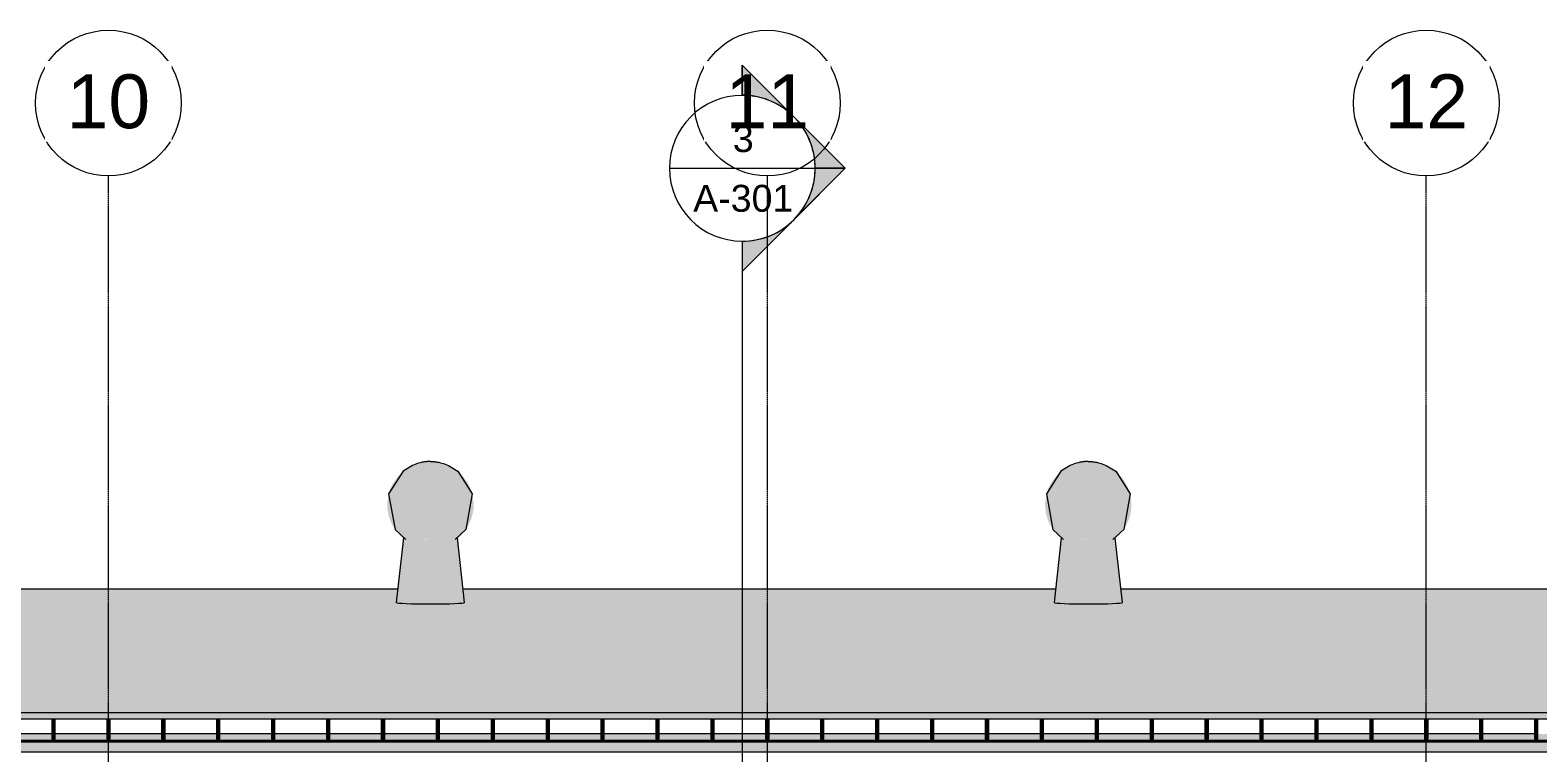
# Model space of a CAD drawing. Header units: inches. Extents: x 20426 to 92531, y -195 to 750.
# Drawn here: x 27021 to 27684, y 321 to 638 of the extents above; entities that cross this region are included whole.
import ezdxf

# ---------------------------------------------------------------- set-up
doc = ezdxf.new("R2010")
doc.units = ezdxf.units.IN
doc.header["$MEASUREMENT"] = 0
doc.linetypes.add('Grid Line 1_2_', pattern=[0.875, 0.5, -0.125, 0.125, -0.125])
for name, color, linetype, lineweight in [('A-GENM', 13, 'Continuous', 9), ('A-GLAZ-CWMG', 51, 'Continuous', 9), ('A-ROOF', 132, 'Continuous', 13), ('G-ANNO-SYMB', 111, 'Continuous', 9), ('S-BEAM', 12, 'Continuous', 9), ('S-GRID', 1, 'Continuous', 9), ('S-GRID-IDEN', 1, 'Continuous', 9)]:
    doc.layers.add(name, color=color, linetype=linetype, lineweight=lineweight)
doc.styles.add('Arial_1', font='arial.ttf', dxfattribs={"height": 23.60479})
doc.styles.add('Arial_2', font='arial.ttf', dxfattribs={"height": 11.802395})

# ---------------------------------------------------------------- blocks, each defined once
blk = doc.blocks.new('turbine vent - turbine vent-625927-Elevation - South')
at = {"layer": 'A-GENM'}
for points in [[(25831.89, 414.17), (25831.89, 448.42), (25829.68, 448.26), (25828.74, 448.16), (25826.87, 447.74), (25825.25, 447.22), (25824.11, 446.73), (25822.52, 445.95), (25820.42, 444.54), (25817.55, 441.89), (25815.65, 439.19), (25815.14, 438.38), (25814.35, 436.63), (25813.63, 434.56), (25812.92, 430.5), (25812.95, 427.91), (25813.33, 425.55), (25813.98, 423.12), (25815.09, 420.62), (25816.3, 418.63), (25817.53, 417.02), (25818.97, 415.59), (25820.16, 414.56), (25820.32, 414.61), (25821.06, 414.54), (25821.63, 414.4), (25821.73, 414.39), (25822.21, 414.45), (25823.74, 414.3), (25824.53, 414.35), (25830.75, 414.23)], [(25831.89, 414.17), (25833.49, 414.19), (25834.57, 414.18), (25835.29, 414.23), (25836.14, 414.23), (25838.27, 414.33), (25840.05, 414.32), (25841.57, 414.47), (25842.41, 414.39), (25842.91, 414.5), (25843.65, 414.57), (25845.49, 416.21), (25847.14, 418.21), (25847.72, 418.93), (25848.91, 421.07), (25849.88, 423.38), (25850.45, 425.46), (25850.83, 427.9), (25850.86, 430.5), (25850.15, 434.45), (25849.19, 437.1), (25848.7, 438.23), (25847.4, 440.36), (25845.9, 442.21), (25843, 444.82), (25840.81, 446.18), (25838.53, 447.22), (25837.58, 447.54), (25836.18, 447.91), (25834.99, 448.17), (25834.81, 448.21), (25831.89, 448.39), (25831.89, 414.32)], [(25831.89, 385.91), (25839.39, 385.99), (25843.38, 386.13), (25845.99, 386.32), (25846.66, 386.43), (25846.89, 386.53), (25843.79, 414.69), (25843.58, 414.55), (25843.47, 414.55), (25843.27, 414.49), (25842.73, 414.49), (25842.23, 414.39), (25841.39, 414.45), (25839.61, 414.28), (25838.38, 414.33), (25837.25, 414.3), (25834.48, 414.18), (25833.36, 414.2), (25833.05, 414.22), (25831.89, 414.17), (25830.42, 414.2), (25829.43, 414.17), (25827.4, 414.25), (25825.58, 414.33), (25823.22, 414.35), (25822.15, 414.44), (25821.63, 414.4), (25820.31, 414.61), (25820.14, 414.56), (25819.98, 414.67), (25816.89, 386.53), (25817.12, 386.43), (25817.79, 386.32), (25820.4, 386.13), (25824.39, 385.99), (25829.29, 385.92)]]:
    blk.add_hatch(color=256, dxfattribs=at).paths.add_polyline_path(points, flags=0)
for p, q in [((25820.02, 414.97), (25816.89, 386.54)), ((25846.89, 386.54), (25843.77, 414.9))]:
    blk.add_line(p, q, dxfattribs=at)
at = {"layer": 'A-GENM', "flags": 128}
for points in [[(25831.89, 448.43), (25831.86, 448.43), (25831.83, 448.43), (25831.79, 448.43), (25831.76, 448.43), (25831.73, 448.43), (25831.7, 448.43), (25831.66, 448.43), (25831.63, 448.43), (25831.59, 448.43), (25831.56, 448.43), (25831.52, 448.43), (25831.48, 448.43), (25831.44, 448.43), (25831.39, 448.43), (25831.35, 448.43), (25831.3, 448.43), (25831.25, 448.42), (25831.2, 448.42), (25831.14, 448.42), (25831.08, 448.42), (25831.01, 448.41), (25830.93, 448.41), (25830.85, 448.41), (25830.76, 448.4), (25830.66, 448.39), (25830.55, 448.39), (25830.41, 448.38), (25830.26, 448.36), (25830.08, 448.35), (25829.87, 448.33), (25829.6, 448.3), (25829.27, 448.25), (25828.84, 448.19), (25828.26, 448.08), (25827.43, 447.9), (25826.16, 447.55), (25823.99, 446.71), (25819.85, 444.13), (25813.5, 434.2), (25816.34, 418.52), (25821.04, 414.14)], [(25831.89, 448.43), (25831.92, 448.43), (25831.95, 448.43), (25831.99, 448.43), (25832.02, 448.43), (25832.05, 448.43), (25832.08, 448.43), (25832.12, 448.43), (25832.15, 448.43), (25832.19, 448.43), (25832.22, 448.43), (25832.26, 448.43), (25832.3, 448.43), (25832.34, 448.43), (25832.39, 448.43), (25832.43, 448.43), (25832.48, 448.43), (25832.53, 448.42), (25832.58, 448.42), (25832.64, 448.42), (25832.7, 448.42), (25832.77, 448.41), (25832.85, 448.41), (25832.93, 448.41), (25833.02, 448.4), (25833.12, 448.39), (25833.23, 448.39), (25833.37, 448.38), (25833.52, 448.36), (25833.7, 448.35), (25833.91, 448.33), (25834.18, 448.3), (25834.51, 448.25), (25834.94, 448.19), (25835.52, 448.08), (25836.35, 447.9), (25837.62, 447.55), (25839.79, 446.71), (25843.93, 444.13), (25850.28, 434.2), (25847.44, 418.52), (25842.74, 414.14)]]:
    blk.add_lwpolyline(points, dxfattribs=at)
at = {"layer": 'A-GENM'}
blk.add_ellipse((25831.89, 386.53), major_axis=(15, 0), ratio=0.041631, start_param=3.141593, end_param=6.283185, dxfattribs=at)
blk = doc.blocks.new('turbine vent - turbine vent-V21-Elevation - South')
at = {"layer": 'A-GENM'}
for points in [[(25253.89, 414.17), (25253.89, 448.42), (25251.68, 448.26), (25250.74, 448.16), (25248.87, 447.74), (25247.25, 447.22), (25246.11, 446.73), (25244.52, 445.95), (25242.42, 444.54), (25239.55, 441.89), (25237.65, 439.19), (25237.14, 438.38), (25236.35, 436.63), (25235.63, 434.56), (25234.92, 430.5), (25234.95, 427.91), (25235.33, 425.55), (25235.98, 423.12), (25237.09, 420.62), (25238.29, 418.63), (25239.53, 417.02), (25240.97, 415.59), (25242.16, 414.56), (25242.32, 414.61), (25243.06, 414.54), (25243.63, 414.4), (25243.73, 414.39), (25244.21, 414.45), (25245.74, 414.3), (25246.53, 414.35), (25252.75, 414.23)], [(25253.89, 414.17), (25255.49, 414.19), (25256.57, 414.18), (25257.29, 414.23), (25258.14, 414.23), (25260.27, 414.33), (25262.05, 414.32), (25263.57, 414.47), (25264.41, 414.39), (25264.91, 414.5), (25265.65, 414.57), (25267.49, 416.21), (25269.14, 418.21), (25269.72, 418.93), (25270.91, 421.07), (25271.88, 423.38), (25272.45, 425.46), (25272.83, 428), (25272.86, 430.5), (25272.15, 434.45), (25271.19, 437.1), (25270.7, 438.23), (25269.4, 440.36), (25267.9, 442.21), (25265, 444.82), (25262.81, 446.18), (25260.53, 447.22), (25259.58, 447.54), (25257.98, 447.96), (25256.99, 448.17), (25256.81, 448.21), (25253.89, 448.39), (25253.89, 414.32)], [(25253.89, 385.91), (25261.39, 385.99), (25265.38, 386.13), (25267.99, 386.32), (25268.66, 386.43), (25268.89, 386.53), (25265.79, 414.69), (25265.58, 414.55), (25265.47, 414.55), (25265.27, 414.49), (25264.73, 414.49), (25264.23, 414.39), (25263.39, 414.45), (25261.61, 414.28), (25260.38, 414.33), (25259.25, 414.3), (25256.48, 414.18), (25255.36, 414.2), (25255.05, 414.22), (25253.89, 414.17), (25252.42, 414.2), (25251.43, 414.17), (25249.34, 414.26), (25247.58, 414.33), (25245.22, 414.35), (25244.15, 414.44), (25243.63, 414.4), (25242.31, 414.61), (25242.14, 414.56), (25241.98, 414.67), (25238.89, 386.53), (25239.12, 386.43), (25239.79, 386.32), (25242.4, 386.13), (25246.39, 385.99), (25251.29, 385.92)]]:
    blk.add_hatch(color=256, dxfattribs=at).paths.add_polyline_path(points, flags=0)
for p, q in [((25242.02, 414.96), (25238.89, 386.54)), ((25268.89, 386.54), (25265.77, 414.9))]:
    blk.add_line(p, q, dxfattribs=at)
at = {"layer": 'A-GENM', "flags": 128}
for points in [[(25253.89, 448.43), (25253.86, 448.43), (25253.83, 448.43), (25253.79, 448.43), (25253.76, 448.43), (25253.73, 448.43), (25253.7, 448.43), (25253.66, 448.43), (25253.63, 448.43), (25253.59, 448.43), (25253.56, 448.43), (25253.52, 448.43), (25253.48, 448.43), (25253.44, 448.43), (25253.39, 448.43), (25253.35, 448.43), (25253.3, 448.43), (25253.25, 448.42), (25253.2, 448.42), (25253.14, 448.42), (25253.08, 448.42), (25253.01, 448.41), (25252.93, 448.41), (25252.85, 448.41), (25252.76, 448.4), (25252.66, 448.39), (25252.55, 448.39), (25252.41, 448.38), (25252.26, 448.36), (25252.08, 448.35), (25251.87, 448.33), (25251.6, 448.3), (25251.27, 448.25), (25250.84, 448.19), (25250.26, 448.08), (25249.43, 447.9), (25248.16, 447.55), (25245.99, 446.71), (25241.85, 444.13), (25235.5, 434.2), (25238.34, 418.52), (25243.04, 414.14)], [(25253.89, 448.43), (25253.92, 448.43), (25253.95, 448.43), (25253.99, 448.43), (25254.02, 448.43), (25254.05, 448.43), (25254.08, 448.43), (25254.12, 448.43), (25254.15, 448.43), (25254.19, 448.43), (25254.22, 448.43), (25254.26, 448.43), (25254.3, 448.43), (25254.34, 448.43), (25254.39, 448.43), (25254.43, 448.43), (25254.48, 448.43), (25254.53, 448.42), (25254.58, 448.42), (25254.64, 448.42), (25254.7, 448.42), (25254.77, 448.41), (25254.85, 448.41), (25254.93, 448.41), (25255.02, 448.4), (25255.12, 448.39), (25255.23, 448.39), (25255.37, 448.38), (25255.52, 448.36), (25255.7, 448.35), (25255.91, 448.33), (25256.18, 448.3), (25256.51, 448.25), (25256.94, 448.19), (25257.52, 448.08), (25258.35, 447.9), (25259.62, 447.55), (25261.79, 446.71), (25265.93, 444.13), (25272.28, 434.2), (25269.44, 418.52), (25264.74, 414.14)]]:
    blk.add_lwpolyline(points, dxfattribs=at)
at = {"layer": 'A-GENM'}
blk.add_ellipse((25253.89, 386.53), major_axis=(15, 0), ratio=0.041631, start_param=3.141593, end_param=6.283185, dxfattribs=at)
blk = doc.blocks.new('Dimension Lumber - 2x8-945061-Elevation - South')
at = {"layer": 'S-BEAM'}
for points in [[(26247.02, 333.84), (26247.02, 335.33), (26245.52, 335.33), (26245.52, 333.84)], [(26247.02, 326.6), (26247.02, 333.84), (26245.52, 333.84), (26245.52, 326.6)]]:
    blk.add_hatch(color=256, dxfattribs=at).paths.add_polyline_path(points, flags=0)
for p, q in [((26245.52, 335.33), (26245.52, 333.84)), ((26247.02, 333.84), (26245.52, 333.84)), ((26245.52, 333.84), (26245.52, 326.6)), ((26247.02, 333.84), (26247.02, 335.33)), ((26247.02, 326.6), (26247.02, 333.84)), ((26245.52, 326.6), (26247.02, 326.6))]:
    blk.add_line(p, q, dxfattribs=at)
blk = doc.blocks.new('Rectangular Mullion - Profile_Polycarbonate_Upper and left-934491-Elevation - South')
at = {"layer": 'A-GLAZ-CWMG'}
for points in [[(26277.44, 325.99), (26278.27, 325.99), (26278.27, 328.83), (26271.14, 328.83), (26271.14, 326.6), (26269.64, 326.6), (26269.64, 328.83), (26247.02, 328.83), (26247.02, 326.6), (26245.52, 326.6), (26245.52, 328.83), (26222.89, 328.83), (26222.89, 326.6), (26221.39, 326.6), (26221.39, 328.83), (26198.77, 328.83), (26198.77, 326.6), (26197.27, 326.6), (26197.27, 328.83), (26174.64, 328.83), (26174.64, 326.6), (26173.14, 326.6), (26173.14, 328.83), (26150.52, 328.83), (26150.52, 326.6), (26149.02, 326.6), (26149.02, 328.83), (26126.39, 328.83), (26126.39, 326.6), (26124.89, 326.6), (26124.89, 328.83), (26102.27, 328.83), (26102.27, 326.6), (26100.77, 326.6), (26100.77, 328.83), (26078.14, 328.83), (26078.14, 326.6), (26076.64, 326.6), (26076.64, 328.83), (26054.02, 328.83), (26054.02, 326.6), (26052.52, 326.6), (26052.52, 328.83), (26029.89, 328.83), (26029.89, 326.6), (26028.39, 326.6), (26028.39, 328.83), (26005.77, 328.83), (26005.77, 326.6), (26004.27, 326.6), (26004.27, 328.83), (25981.64, 328.83), (25981.64, 326.6), (25980.14, 326.6), (25980.14, 328.83), (25957.52, 328.83), (25957.52, 326.6), (25956.02, 326.6), (25956.02, 328.83), (25933.39, 328.83), (25933.39, 326.6), (25931.89, 326.6), (25931.89, 328.83), (25909.27, 328.83), (25909.27, 326.6), (25907.77, 326.6), (25907.77, 328.83), (25885.14, 328.83), (25885.14, 326.6), (25883.64, 326.6), (25883.64, 328.83), (25861.02, 328.83), (25861.02, 326.6), (25859.52, 326.6), (25859.52, 328.83), (25836.89, 328.83), (25836.89, 326.6), (25835.39, 326.6), (25835.39, 328.83), (25812.77, 328.83), (25812.77, 326.6), (25811.27, 326.6), (25811.27, 328.83), (25788.64, 328.83), (25788.64, 326.6), (25787.14, 326.6), (25787.14, 328.83), (25764.52, 328.83), (25764.52, 326.6), (25763.02, 326.6), (25763.02, 328.83), (25740.39, 328.83), (25740.39, 326.6), (25738.89, 326.6), (25738.89, 328.83), (25716.27, 328.83), (25716.27, 326.6), (25714.77, 326.6), (25714.77, 328.83), (25692.14, 328.83), (25692.14, 326.6), (25690.64, 326.6), (25690.64, 328.83), (25668.02, 328.83), (25668.02, 326.6), (25666.52, 326.6), (25666.52, 328.83), (25643.89, 328.83), (25643.89, 326.6), (25642.39, 326.6), (25642.39, 328.83), (25619.77, 328.83), (25619.77, 326.6), (25618.27, 326.6), (25618.27, 328.83), (25595.64, 328.83), (25595.64, 326.6), (25594.14, 326.6), (25594.14, 328.83), (25571.52, 328.83), (25571.52, 326.6), (25570.02, 326.6), (25570.02, 328.83), (25547.39, 328.83), (25547.39, 326.6), (25545.89, 326.6), (25545.89, 328.83), (25523.27, 328.83), (25523.27, 326.6), (25521.77, 326.6), (25521.77, 328.83), (25499.14, 328.83), (25499.14, 326.6), (25497.64, 326.6), (25497.64, 328.83), (25475.02, 328.83), (25475.02, 326.6), (25473.52, 326.6), (25473.52, 328.83), (25450.89, 328.83), (25450.89, 326.6), (25449.39, 326.6), (25449.39, 328.83), (25426.77, 328.83), (25426.77, 326.6), (25425.27, 326.6), (25425.27, 328.83), (25402.64, 328.83), (25402.64, 326.6), (25401.14, 326.6), (25401.14, 328.83), (25378.52, 328.83), (25378.52, 326.6), (25377.02, 326.6), (25377.02, 328.83), (25354.39, 328.83), (25354.39, 326.6), (25352.89, 326.6), (25352.89, 328.83), (25330.27, 328.83), (25330.27, 326.6), (25328.77, 326.6), (25328.77, 328.83), (25306.14, 328.83), (25306.14, 326.6), (25304.64, 326.6), (25304.64, 328.83), (25282.02, 328.83), (25282.02, 326.6), (25280.52, 326.6), (25280.52, 328.83), (25257.89, 328.83), (25257.89, 326.6), (25256.39, 326.6), (25256.39, 328.83), (25233.77, 328.83), (25233.77, 326.6), (25232.27, 326.6), (25232.27, 328.83), (25209.64, 328.83), (25209.64, 326.6), (25208.14, 326.6), (25208.14, 328.83), (25185.52, 328.83), (25185.52, 326.6), (25184.02, 326.6), (25184.02, 328.83), (25161.39, 328.83), (25161.39, 326.6), (25159.89, 326.6), (25159.89, 328.83), (25137.27, 328.83), (25137.27, 326.6), (25135.77, 326.6), (25135.77, 328.83), (25113.14, 328.83), (25113.14, 326.6), (25111.64, 326.6), (25111.64, 328.83), (25089.02, 328.83), (25089.02, 326.6), (25087.52, 326.6), (25087.52, 328.83), (25064.89, 328.83), (25064.89, 326.6), (25063.39, 326.6), (25063.39, 328.83), (25040.77, 328.83), (25040.77, 326.6), (25039.27, 326.6), (25039.27, 328.83), (25016.64, 328.83), (25016.64, 326.6), (25015.14, 326.6), (25015.14, 328.83), (24992.52, 328.83), (24992.52, 326.6), (24991.02, 326.6), (24991.02, 328.83), (24968.39, 328.83), (24968.39, 326.6), (24966.89, 326.6), (24966.89, 328.83), (24944.27, 328.83), (24944.27, 326.6), (24942.77, 326.6), (24942.77, 328.83), (24920.14, 328.83), (24920.14, 326.6), (24918.64, 326.6), (24918.64, 328.83), (24896.02, 328.83), (24896.02, 326.6), (24894.52, 326.6), (24894.52, 328.83), (24871.89, 328.83), (24871.89, 326.6), (24870.39, 326.6), (24870.39, 328.83), (24847.77, 328.83), (24847.77, 326.6), (24846.27, 326.6), (24846.27, 328.83), (24823.64, 328.83), (24823.64, 326.6), (24822.14, 326.6), (24822.14, 328.83), (24799.52, 328.83), (24799.52, 326.6), (24798.02, 326.6), (24798.02, 328.83), (24775.39, 328.83), (24775.39, 326.6), (24773.89, 326.6), (24773.89, 328.83), (24751.27, 328.83), (24751.27, 326.6), (24749.77, 326.6), (24749.77, 328.83), (24727.14, 328.83), (24727.14, 326.6), (24725.64, 326.6), (24725.64, 328.83), (24703.02, 328.83), (24703.02, 326.6), (24701.52, 326.6), (24701.52, 328.83), (24678.89, 328.83), (24678.89, 326.6), (24677.39, 326.6), (24677.39, 328.83), (24654.77, 328.83), (24654.77, 326.6), (24653.27, 326.6), (24653.27, 328.83), (24630.64, 328.83), (24630.64, 326.6), (24629.14, 326.6), (24629.14, 328.83), (24606.52, 328.83), (24606.52, 326.6), (24605.02, 326.6), (24605.02, 328.83), (24582.39, 328.83), (24582.39, 326.6), (24580.89, 326.6), (24580.89, 328.83), (24558.27, 328.83), (24558.27, 326.6), (24556.77, 326.6), (24556.77, 328.83), (24534.14, 328.83), (24534.14, 326.6), (24532.64, 326.6), (24532.64, 328.83), (24510.02, 328.83), (24510.02, 326.6), (24508.52, 326.6), (24508.52, 328.83), (24485.89, 328.83), (24485.89, 326.6), (24484.39, 326.6), (24484.39, 328.83), (24461.77, 328.83), (24461.77, 326.6), (24460.27, 326.6), (24460.27, 328.83), (24437.64, 328.83), (24437.64, 326.6), (24436.14, 326.6), (24436.14, 328.83), (24413.52, 328.83), (24413.52, 326.6), (24412.02, 326.6), (24412.02, 328.83), (24389.39, 328.83), (24389.39, 326.6), (24387.89, 326.6), (24387.89, 328.83), (24365.27, 328.83), (24365.27, 326.6), (24363.77, 326.6), (24363.77, 328.83), (24341.14, 328.83), (24341.14, 326.6), (24339.64, 326.6), (24339.64, 328.83), (24317.02, 328.83), (24317.02, 326.6), (24315.52, 326.6), (24315.52, 328.83), (24292.89, 328.83), (24292.89, 326.6), (24291.39, 326.6), (24291.39, 328.83), (24268.77, 328.83), (24268.77, 326.6), (24267.27, 326.6), (24267.27, 328.83), (24244.64, 328.83), (24244.64, 326.6), (24243.14, 326.6), (24243.14, 328.83), (24220.52, 328.83), (24220.52, 326.6), (24219.02, 326.6), (24219.02, 328.83), (24196.39, 328.83), (24196.39, 326.6), (24194.89, 326.6), (24194.89, 328.83), (24172.27, 328.83), (24172.27, 326.6), (24170.77, 326.6), (24170.77, 328.83), (24148.14, 328.83), (24148.14, 326.6), (24146.64, 326.6), (24146.64, 328.83), (24124.02, 328.83), (24124.02, 326.6), (24122.52, 326.6), (24122.52, 328.83), (24099.89, 328.83), (24099.89, 326.6), (24098.39, 326.6), (24098.39, 328.83), (24075.77, 328.83), (24075.77, 326.6), (24074.27, 326.6), (24074.27, 328.83), (24051.64, 328.83), (24051.64, 326.6), (24050.14, 326.6), (24050.14, 328.83), (24027.52, 328.83), (24027.52, 326.6), (24026.02, 326.6), (24026.02, 328.83), (24003.39, 328.83), (24003.39, 326.6), (24001.89, 326.6), (24001.89, 328.83), (23979.27, 328.83), (23979.27, 326.6), (23977.77, 326.6), (23977.77, 328.83), (23955.14, 328.83), (23955.14, 326.6), (23953.64, 326.6), (23953.64, 328.83), (23931.02, 328.83), (23931.02, 326.6), (23929.52, 326.6), (23929.52, 328.83), (23906.89, 328.83), (23906.89, 326.6), (23905.39, 326.6), (23905.39, 328.83), (23882.77, 328.83), (23882.77, 326.6), (23881.27, 326.6), (23881.27, 328.83), (23858.64, 328.83), (23858.64, 326.6), (23857.14, 326.6), (23857.14, 328.83), (23834.52, 328.83), (23834.52, 326.6), (23833.02, 326.6), (23833.02, 328.83), (23810.39, 328.83), (23810.39, 326.6), (23808.89, 326.6), (23808.89, 328.83), (23786.27, 328.83), (23786.27, 326.6), (23784.77, 326.6), (23784.77, 328.83), (23762.14, 328.83), (23762.14, 326.6), (23760.64, 326.6), (23760.64, 328.83), (23738.02, 328.83), (23738.02, 326.6), (23736.52, 326.6), (23736.52, 328.83), (23713.89, 328.83), (23713.89, 326.6), (23712.39, 326.6), (23712.39, 328.83), (23689.77, 328.83), (23689.77, 326.6), (23688.27, 326.6), (23688.27, 328.83), (23665.64, 328.83), (23665.64, 326.6), (23664.14, 326.6), (23664.14, 328.83), (23641.52, 328.83), (23641.52, 326.6), (23640.02, 326.6), (23640.02, 328.83), (23617.39, 328.83), (23617.39, 326.6), (23615.89, 326.6), (23615.89, 328.83), (23593.27, 328.83), (23593.27, 326.6), (23591.77, 326.6), (23591.77, 328.83), (23569.14, 328.83), (23569.14, 326.6), (23567.64, 326.6), (23567.64, 328.83), (23545.02, 328.83), (23545.02, 326.6), (23543.52, 326.6), (23543.52, 328.83), (23520.89, 328.83), (23520.89, 326.6), (23519.39, 326.6), (23519.39, 328.83), (23496.77, 328.83), (23496.77, 326.6), (23495.27, 326.6), (23495.27, 328.83), (23472.64, 328.83), (23472.64, 326.6), (23471.14, 326.6), (23471.14, 328.83), (23448.52, 328.83), (23448.52, 326.6), (23447.02, 326.6), (23447.02, 328.83), (23424.39, 328.83), (23424.39, 326.6), (23422.89, 326.6), (23422.89, 328.83), (23400.27, 328.83), (23400.27, 326.6), (23398.77, 326.6), (23398.77, 328.83), (23376.14, 328.83), (23376.14, 326.6), (23374.64, 326.6), (23374.64, 328.83), (23352.02, 328.83), (23352.02, 326.6), (23350.52, 326.6), (23350.52, 328.83), (23327.89, 328.83), (23327.89, 326.6), (23326.39, 326.6), (23326.39, 328.83), (23303.77, 328.83), (23303.77, 326.6), (23302.27, 326.6), (23302.27, 328.83), (23279.64, 328.83), (23279.64, 326.6), (23278.14, 326.6), (23278.14, 328.83), (23255.52, 328.83), (23255.52, 326.6), (23254.02, 326.6), (23254.02, 328.83), (23231.39, 328.83), (23231.39, 326.6), (23229.89, 326.6), (23229.89, 328.83), (23207.27, 328.83), (23207.27, 326.6), (23205.77, 326.6), (23205.77, 328.83), (23183.14, 328.83), (23183.14, 326.6), (23181.64, 326.6), (23181.64, 328.83), (23159.02, 328.83), (23159.02, 326.6), (23157.52, 326.6), (23157.52, 328.83), (23134.89, 328.83), (23134.89, 326.6), (23133.39, 326.6), (23133.39, 328.83), (23110.77, 328.83), (23110.77, 326.6), (23109.27, 326.6), (23109.27, 328.83), (23086.64, 328.83), (23086.64, 326.6), (23085.14, 326.6), (23085.14, 328.83), (23062.52, 328.83), (23062.52, 326.6), (23061.02, 326.6), (23061.02, 328.83), (23038.39, 328.83), (23038.39, 326.6), (23036.89, 326.6), (23036.89, 328.83), (23014.27, 328.83), (23014.27, 326.6), (23012.77, 326.6), (23012.77, 328.83), (22990.14, 328.83), (22990.14, 326.6), (22988.64, 326.6), (22988.64, 328.83), (22966.02, 328.83), (22966.02, 326.6), (22964.52, 326.6), (22964.52, 328.83), (22941.89, 328.83), (22941.89, 326.6), (22940.39, 326.6), (22940.39, 328.83), (22917.77, 328.83), (22917.77, 326.6), (22916.27, 326.6), (22916.27, 328.83), (22893.64, 328.83), (22893.64, 326.6), (22892.14, 326.6), (22892.14, 328.83), (22869.52, 328.83), (22869.52, 326.6), (22868.02, 326.6), (22868.02, 328.83), (22845.39, 328.83), (22845.39, 326.6), (22843.89, 326.6), (22843.89, 328.83), (22821.27, 328.83), (22821.27, 326.6), (22819.77, 326.6), (22819.77, 328.83), (22797.14, 328.83), (22797.14, 326.6), (22796.27, 326.6), (22796.27, 325.99), (26271.14, 325.99)], [(24566.82, 325.45), (26278.27, 325.45), (26278.27, 325.99), (22796.27, 325.99), (22796.27, 325.45), (24497.71, 325.45)], [(26277.44, 325.2), (26278.27, 325.2), (26278.27, 325.45), (22796.27, 325.45), (22796.27, 325.2), (26260.17, 325.2)]]:
    blk.add_hatch(color=256, dxfattribs=at).paths.add_polyline_path(points, flags=0)
for p, q in [((26278.27, 325.99), (22796.27, 325.99)), ((26278.27, 325.45), (22796.27, 325.45)), ((26278.27, 325.2), (22796.27, 325.2)), ((25087.52, 328.83), (25064.89, 328.83)), ((25111.64, 328.83), (25089.02, 328.83)), ((25135.77, 328.83), (25113.14, 328.83)), ((25159.89, 328.83), (25137.27, 328.83)), ((25184.02, 328.83), (25161.39, 328.83)), ((25208.14, 328.83), (25185.52, 328.83)), ((25232.27, 328.83), (25209.64, 328.83)), ((25256.39, 328.83), (25233.77, 328.83)), ((25280.52, 328.83), (25257.89, 328.83)), ((25304.64, 328.83), (25282.02, 328.83)), ((25328.77, 328.83), (25306.14, 328.83)), ((25352.89, 328.83), (25330.27, 328.83)), ((25377.02, 328.83), (25354.39, 328.83)), ((25401.14, 328.83), (25378.52, 328.83)), ((25425.27, 328.83), (25402.64, 328.83)), ((25449.39, 328.83), (25426.77, 328.83)), ((25473.52, 328.83), (25450.89, 328.83)), ((25497.64, 328.83), (25475.02, 328.83)), ((25521.77, 328.83), (25499.14, 328.83)), ((25545.89, 328.83), (25523.27, 328.83)), ((25570.02, 328.83), (25547.39, 328.83)), ((25594.14, 328.83), (25571.52, 328.83)), ((25618.27, 328.83), (25595.64, 328.83)), ((25642.39, 328.83), (25619.77, 328.83)), ((25666.52, 328.83), (25643.89, 328.83)), ((25690.64, 328.83), (25668.02, 328.83)), ((25714.77, 328.83), (25692.14, 328.83)), ((25738.89, 328.83), (25716.27, 328.83))]:
    blk.add_line(p, q, dxfattribs=at)
blk = doc.blocks.new('W-Wide Flange - W8X21-946647-Elevation - South')
at = {"layer": 'S-BEAM'}
for points in [[(24566.82, 321.42), (26270.39, 321.42), (26270.39, 325.2), (22796.39, 325.2), (22796.39, 321.42), (24497.71, 321.42)], [(24566.82, 320.95), (26270.39, 320.96), (26270.39, 321.42), (22796.39, 321.42), (22796.39, 320.95), (24497.71, 320.95)], [(26270.39, 320.55), (26270.39, 320.95), (22796.39, 320.95), (22796.39, 320.55), (26260.17, 320.55)]]:
    blk.add_hatch(color=256, dxfattribs=at).paths.add_polyline_path(points, flags=0)
blk.add_line((22796.39, 320.95), (26270.39, 320.95), dxfattribs=at)
blk = doc.blocks.new('Grid - Grid Head - Circle-14747-Elevation - South')
at = {"layer": 'S-GRID-IDEN'}
blk.add_circle((22796.39, 605.76), 32, dxfattribs=at)
blk = doc.blocks.new('Section - Section Head - Filled-1526-Elevation - South')
at = {"layer": 'G-ANNO-SYMB'}
h = blk.add_hatch(color=256, dxfattribs=at)
edge = h.paths.add_edge_path(flags=0)
edge.add_arc((25390.9, 577.16), 32.04, 47.9216, 90)
edge.add_line((25390.9, 609.2), (25390.9, 622.41))
edge.add_line((25390.9, 622.41), (25412.37, 600.94))
h = blk.add_hatch(color=256, dxfattribs=at)
edge = h.paths.add_edge_path(flags=0)
edge.add_line((25413.53, 599.78), (25436.15, 577.16))
edge.add_line((25436.15, 577.16), (25422.9, 577.16))
edge.add_arc((25390.9, 577.16), 32, 0, 45)
h = blk.add_hatch(color=256, dxfattribs=at)
edge = h.paths.add_edge_path(flags=0)
edge.add_arc((25390.9, 577.16), 32, 315, 360)
edge.add_line((25422.9, 577.16), (25436.15, 577.16))
edge.add_line((25436.15, 577.16), (25413.53, 554.53))
h = blk.add_hatch(color=256, dxfattribs=at)
edge = h.paths.add_edge_path(flags=0)
edge.add_line((25412.37, 553.37), (25390.9, 531.9))
edge.add_line((25390.9, 531.9), (25390.9, 545.12))
edge.add_arc((25390.9, 577.16), 32.04, 270, 312.0784)
for p, q in [((25436.15, 577.16), (25390.9, 622.41)), ((25390.9, 609.16), (25390.9, 622.41)), ((25412.37, 600.94), (25390.9, 622.41)), ((25390.9, 622.41), (25390.9, 609.2)), ((25436.15, 577.16), (25413.53, 599.78)), ((25436.15, 577.16), (25390.9, 531.9)), ((25413.53, 554.53), (25436.15, 577.16)), ((25422.9, 577.16), (25436.15, 577.16)), ((25436.15, 577.16), (25422.9, 577.16)), ((25390.9, 531.9), (25412.37, 553.37)), ((25390.9, 545.16), (25390.9, 531.9)), ((25390.9, 545.12), (25390.9, 531.9))]:
    blk.add_line(p, q, dxfattribs=at)
for radius, start, end in [(32, 90, 270), (32.04, 47.9216, 90), (32, 270, 90), (32, 0, 45), (32, 315, 360), (32.04, 270, 312.0784)]:
    blk.add_arc((25390.9, 577.16), radius, start, end, dxfattribs=at)

msp = doc.modelspace()

# ---------------------------------------------------------------- hatches: boundary and pattern name
at = {"layer": 'A-ROOF', "lineweight": 5}
for points in [[(24724.35, 338.21), (28231.08, 338.21), (28231.08, 392.37), (27789.57, 392.37), (27790.21, 386.53), (27789.99, 386.43), (27789.31, 386.32), (27786.7, 386.13), (27782.67, 385.99), (27776.39, 385.91), (27770.08, 385.95), (27764.21, 386.11), (27762.22, 386.22), (27760.44, 386.43), (27760.21, 386.53), (27760.86, 392.37), (27500.57, 392.37), (27501.21, 386.53), (27500.99, 386.43), (27500.31, 386.32), (27497.7, 386.13), (27493.67, 385.99), (27487.39, 385.91), (27481.08, 385.95), (27475.21, 386.11), (27473.22, 386.22), (27471.44, 386.43), (27471.21, 386.53), (27471.86, 392.37), (27211.57, 392.37), (27212.21, 386.53), (27211.99, 386.43), (27211.31, 386.32), (27208.7, 386.13), (27204.67, 385.99), (27198.39, 385.91), (27192.08, 385.95), (27186.21, 386.11), (27184.22, 386.22), (27182.44, 386.43), (27182.21, 386.53), (27182.86, 392.37), (26922.57, 392.37), (26923.21, 386.53), (26922.99, 386.43), (26922.31, 386.32), (26919.7, 386.13), (26915.67, 385.99), (26909.39, 385.91), (26903.08, 385.95), (26897.21, 386.11), (26895.22, 386.22), (26893.44, 386.43), (26893.21, 386.53), (26893.86, 392.37), (26633.57, 392.37), (26634.21, 386.53), (26633.99, 386.43), (26633.31, 386.32), (26630.7, 386.13), (26626.67, 385.99), (26620.39, 385.91), (26614.08, 385.95), (26608.21, 386.11), (26606.22, 386.22), (26604.44, 386.43), (26604.21, 386.53), (26604.86, 392.37), (26344.57, 392.37), (26345.21, 386.53), (26344.99, 386.43), (26344.31, 386.32), (26341.7, 386.13), (26337.67, 385.99), (26331.39, 385.91), (26325.08, 385.95), (26319.21, 386.11), (26317.22, 386.22), (26315.44, 386.43), (26315.21, 386.53), (26315.86, 392.37), (26055.57, 392.37), (26056.21, 386.53), (26055.99, 386.43), (26055.31, 386.32), (26052.7, 386.13), (26048.67, 385.99), (26042.39, 385.91), (26036.08, 385.95), (26030.21, 386.11), (26028.22, 386.22), (26026.44, 386.43), (26026.21, 386.53), (26026.86, 392.37), (25766.57, 392.37), (25767.21, 386.53), (25766.99, 386.43), (25766.31, 386.32), (25763.7, 386.13), (25759.67, 385.99), (25753.39, 385.91), (25747.08, 385.95), (25741.21, 386.11), (25739.22, 386.22), (25737.44, 386.43), (25737.21, 386.53), (25737.86, 392.37), (25477.57, 392.37), (25478.21, 386.53), (25477.99, 386.43), (25477.31, 386.32), (25474.7, 386.13), (25470.67, 385.99), (25464.39, 385.91), (25458.08, 385.95), (25452.21, 386.11), (25450.22, 386.22), (25448.44, 386.43), (25448.21, 386.53), (25448.86, 392.37), (25188.57, 392.37), (25189.21, 386.53), (25188.99, 386.43), (25188.31, 386.32), (25185.7, 386.13), (25181.67, 385.99), (25175.39, 385.91), (25169.08, 385.95), (25163.21, 386.11), (25161.22, 386.22), (25159.44, 386.43), (25159.21, 386.53), (25159.86, 392.37), (24899.57, 392.37), (24900.21, 386.53), (24899.99, 386.43), (24899.31, 386.32), (24896.7, 386.13), (24892.67, 385.99), (24886.39, 385.91), (24880.08, 385.95), (24874.21, 386.11), (24872.22, 386.22), (24870.44, 386.43), (24870.21, 386.53), (24870.86, 392.37), (24724.35, 392.37), (24724.35, 338.93)], [(28220.77, 335.33), (28231.08, 335.33), (28231.08, 338.21), (24724.35, 338.21), (24724.35, 335.33), (28203.49, 335.33)]]:
    msp.add_hatch(color=256, dxfattribs=at).paths.add_polyline_path(points, flags=0)

# ---------------------------------------------------------------- linework, layer by layer
at = {"layer": 'A-ROOF'}
for p, q in [((27182.86, 392.37), (26922.57, 392.37)), ((27471.86, 392.37), (27211.57, 392.37)), ((27760.86, 392.37), (27500.57, 392.37)), ((24724.35, 338.21), (28231.08, 338.21)), ((28231.08, 335.33), (24724.35, 335.33))]:
    msp.add_line(p, q, dxfattribs=at)
at = {"layer": 'G-ANNO-SYMB'}
for p, q in [((27302.22, 577.16), (27366.22, 577.16)), ((27334.22, 545.16), (27334.22, -54.82))]:
    msp.add_line(p, q, dxfattribs=at)
at = {"layer": 'S-GRID', "linetype": 'Grid Line 1_2_'}
for p, q in [((27055.71, -132), (27055.71, 573.76)), ((27345.21, -132), (27345.21, 573.76)), ((27634.71, -132), (27634.71, 573.76))]:
    msp.add_line(p, q, dxfattribs=at)

# ---------------------------------------------------------------- block references
at = {"layer": 'A-GENM'}
for name, p in [('turbine vent - turbine vent-V21-Elevation - South', (1943.32, 0)), ('turbine vent - turbine vent-625927-Elevation - South', (1654.32, 0))]:
    msp.add_blockref(name, p, dxfattribs=at)
at = {"layer": 'A-GLAZ-CWMG'}
msp.add_blockref('Rectangular Mullion - Profile_Polycarbonate_Upper and left-934491-Elevation - South', (1943.32, 0), dxfattribs=at)
at = {"layer": 'S-BEAM'}
for name, p in [('Dimension Lumber - 2x8-945061-Elevation - South', (785.32, 0)), ('Dimension Lumber - 2x8-945061-Elevation - South', (809.45, 0)), ('Dimension Lumber - 2x8-945061-Elevation - South', (833.57, 0)), ('Dimension Lumber - 2x8-945061-Elevation - South', (857.7, 0)), ('Dimension Lumber - 2x8-945061-Elevation - South', (881.82, 0)), ('Dimension Lumber - 2x8-945061-Elevation - South', (905.95, 0)), ('Dimension Lumber - 2x8-945061-Elevation - South', (930.07, 0)), ('Dimension Lumber - 2x8-945061-Elevation - South', (954.2, 0)), ('Dimension Lumber - 2x8-945061-Elevation - South', (978.32, 0)), ('Dimension Lumber - 2x8-945061-Elevation - South', (1002.45, 0)), ('Dimension Lumber - 2x8-945061-Elevation - South', (1026.57, 0)), ('Dimension Lumber - 2x8-945061-Elevation - South', (1050.7, 0)), ('Dimension Lumber - 2x8-945061-Elevation - South', (1074.82, 0)), ('Dimension Lumber - 2x8-945061-Elevation - South', (1098.95, 0)), ('Dimension Lumber - 2x8-945061-Elevation - South', (1123.07, 0)), ('Dimension Lumber - 2x8-945061-Elevation - South', (1147.2, 0)), ('Dimension Lumber - 2x8-945061-Elevation - South', (1171.32, 0)), ('Dimension Lumber - 2x8-945061-Elevation - South', (1195.45, 0)), ('Dimension Lumber - 2x8-945061-Elevation - South', (1219.57, 0)), ('Dimension Lumber - 2x8-945061-Elevation - South', (1243.7, 0)), ('Dimension Lumber - 2x8-945061-Elevation - South', (1267.82, 0)), ('Dimension Lumber - 2x8-945061-Elevation - South', (1291.95, 0)), ('Dimension Lumber - 2x8-945061-Elevation - South', (1316.07, 0)), ('Dimension Lumber - 2x8-945061-Elevation - South', (1340.2, 0)), ('Dimension Lumber - 2x8-945061-Elevation - South', (1364.32, 0)), ('Dimension Lumber - 2x8-945061-Elevation - South', (1388.45, 0)), ('Dimension Lumber - 2x8-945061-Elevation - South', (1412.57, 0)), ('Dimension Lumber - 2x8-945061-Elevation - South', (1436.7, 0)), ('W-Wide Flange - W8X21-946647-Elevation - South', (1943.32, 0))]:
    msp.add_blockref(name, p, dxfattribs=at)
at = {"layer": 'S-GRID-IDEN'}
for p in [(4259.32, 0), (4548.82, 0), (4838.32, 0)]:
    msp.add_blockref('Grid - Grid Head - Circle-14747-Elevation - South', p, dxfattribs=at)

# ---------------------------------------------------------------- texts
at = {"layer": 'G-ANNO-SYMB', "insert": (27334.63, 569.87), "char_height": 11.802, "width": 52.416, "attachment_point": 2, "line_spacing_factor": 0.938532, "style": 'Arial_2'}
msp.add_mtext('A-301', dxfattribs=at)

# ---------------------------------------------------------------- next in the draw order: texts
at = {"layer": 'S-GRID-IDEN', "char_height": 23.605, "width": 43.776, "attachment_point": 2, "line_spacing_factor": 0.938532, "style": 'Arial_1', "bg_fill": 3, "box_fill_scale": 1.25, "bg_fill_color": 0, "bg_fill_transparency": 0}
for s, insert in [('10', (27055.71, 618.35)), ('11', (27345.21, 618.35)), ('12', (27634.71, 618.35))]:
    msp.add_mtext(s, dxfattribs=dict(at, insert=insert))

# ---------------------------------------------------------------- next in the draw order: block references
at = {"layer": 'G-ANNO-SYMB'}
msp.add_blockref('Section - Section Head - Filled-1526-Elevation - South', (1943.32, 0), dxfattribs=at)

# ---------------------------------------------------------------- next in the draw order: texts
at = {"layer": 'G-ANNO-SYMB', "insert": (27334.63, 596.05), "char_height": 11.8, "width": 10.944, "attachment_point": 2, "line_spacing_factor": 0.938532, "style": 'Arial_2'}
msp.add_mtext('3', dxfattribs=at)

doc.saveas('drawing.dxf')
